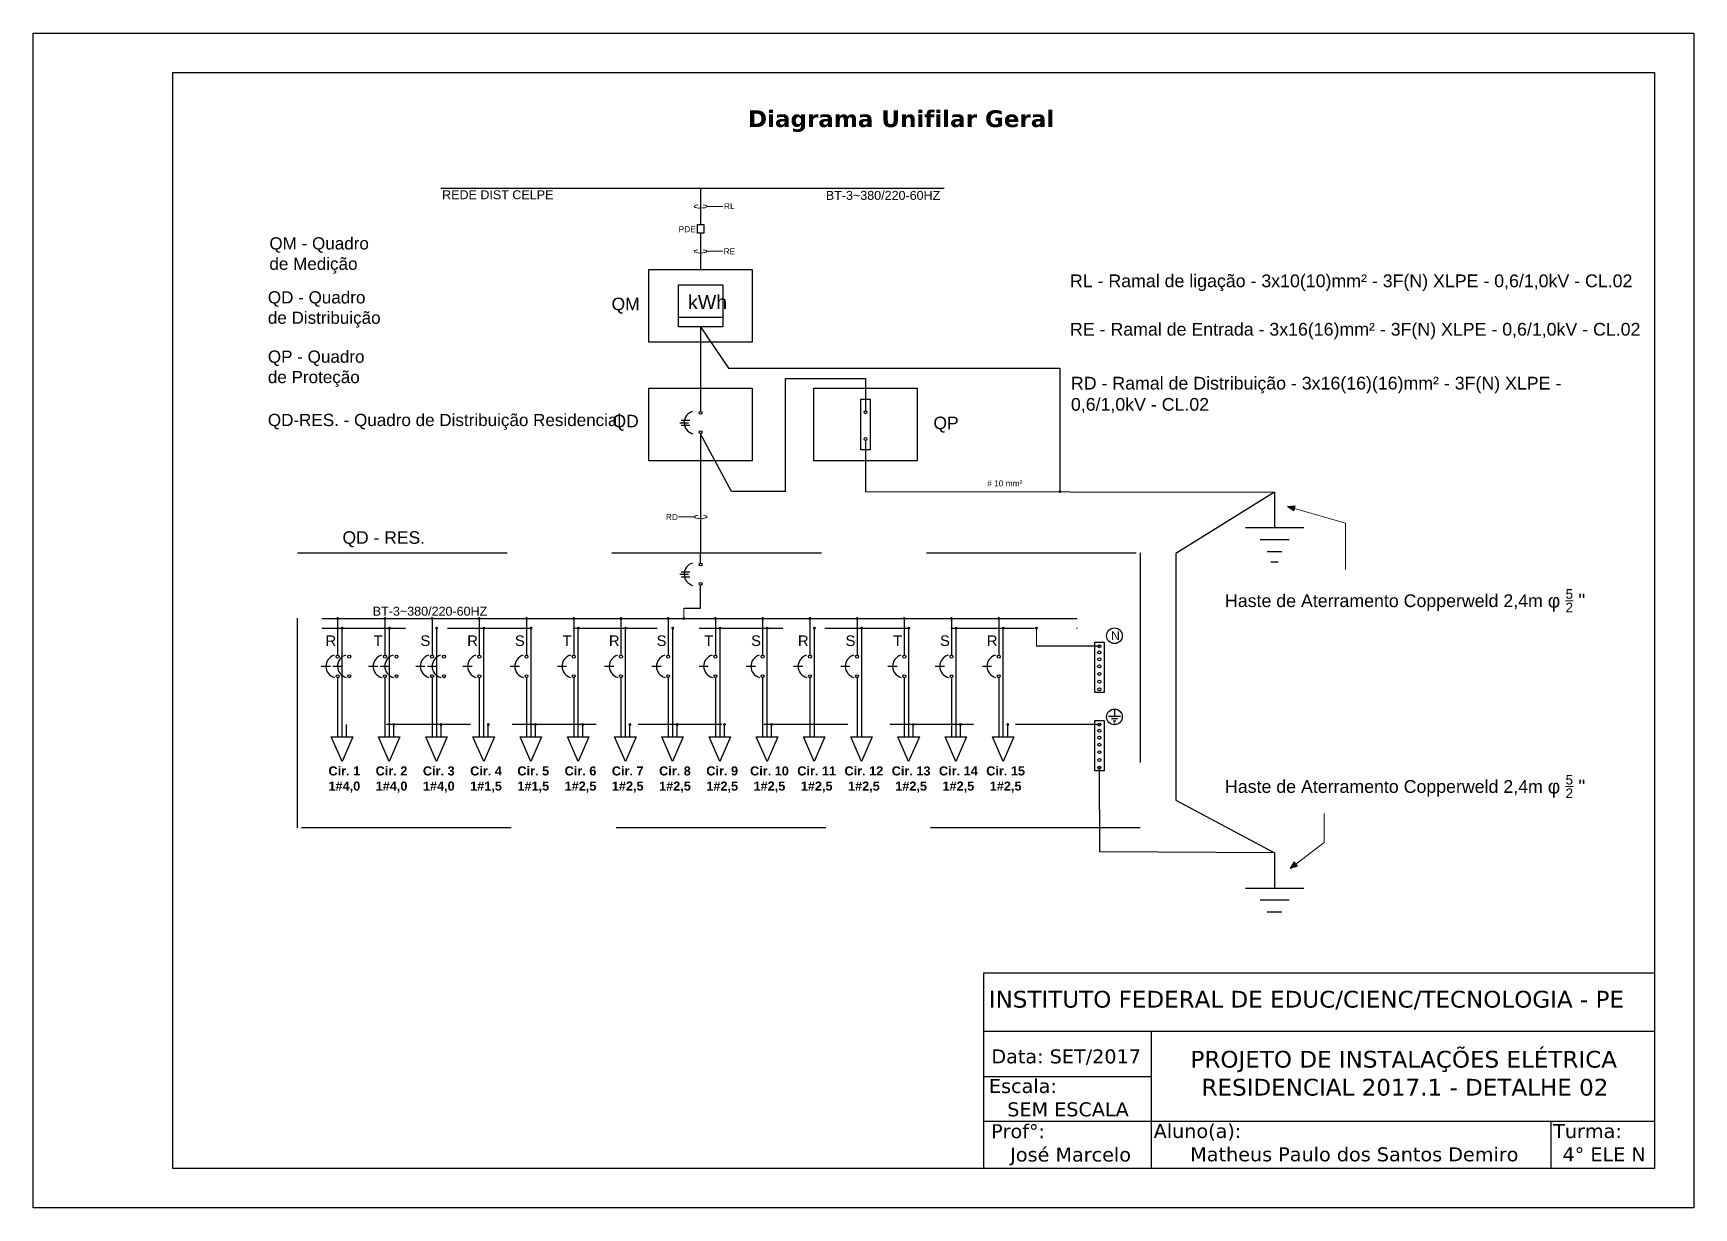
# Model space of a CAD drawing. Header units: millimetres. Extents: x 5615 to 8662, y 3122 to 4264.
# Drawn here: x 7060.3 to 7357.3, y 4045.8 to 4255.8 of the extents above; entities that cross this region are included whole.
import ezdxf

# ---------------------------------------------------------------- set-up
doc = ezdxf.new("R2010")
doc.units = ezdxf.units.MM
doc.linetypes.add('ACAD_ISO02W100', pattern=[15, 12, -3])
doc.linetypes.add('HIDDEN', pattern=[0.375, 0.25, -0.125])
doc.styles.add('ITALICC', font='italicc', dxfattribs={"height": 4})
doc.styles.get("Standard").update_dxf_attribs({"font": 'arial.ttf'})

msp = doc.modelspace()

# ---------------------------------------------------------------- hatches: boundary and pattern name
at = {"linetype": 'ACAD_ISO02W100', "lineweight": 13}
h = msp.add_hatch(color=256, dxfattribs=at)
h.dxf.hatch_style = 1
h.paths.add_polyline_path([(7243.64, 4173.79, 1), (7244.17, 4173.79, 1)])
h = msp.add_hatch(color=256, dxfattribs=at)
h.dxf.hatch_style = 1
h.paths.add_polyline_path([(7286, 4171.26), (7285.73, 4170.33), (7284.63, 4171.15)])
h = msp.add_hatch(color=256, dxfattribs=at)
h.dxf.hatch_style = 1
h.paths.add_polyline_path([(7114.46, 4151.12, 1), (7114.99, 4151.12, 1)])
h = msp.add_hatch(color=256, dxfattribs=at)
h.dxf.hatch_style = 1
h.paths.add_polyline_path([(7115.28, 4149.39, 1), (7115.81, 4149.39, 1)])
h = msp.add_hatch(color=256, dxfattribs=at)
h.dxf.hatch_style = 1
h.paths.add_polyline_path([(7122.9, 4151.12, 1), (7123.43, 4151.12, 1)])
h = msp.add_hatch(color=256, dxfattribs=at)
h.dxf.hatch_style = 1
h.paths.add_polyline_path([(7123.73, 4149.39, 1), (7124.26, 4149.39, 1)])
h = msp.add_hatch(color=256, dxfattribs=at)
h.dxf.hatch_style = 1
h.paths.add_polyline_path([(7131.35, 4151.12, 1), (7131.88, 4151.12, 1)])
h = msp.add_hatch(color=256, dxfattribs=at)
h.dxf.hatch_style = 1
h.paths.add_polyline_path([(7132.17, 4149.39, 1), (7132.7, 4149.39, 1)])
h = msp.add_hatch(color=256, dxfattribs=at)
h.dxf.hatch_style = 1
h.paths.add_polyline_path([(7139.79, 4151.12, 1), (7140.32, 4151.12, 1)])
h = msp.add_hatch(color=256, dxfattribs=at)
h.dxf.hatch_style = 1
h.paths.add_polyline_path([(7140.62, 4149.39, 1), (7141.15, 4149.39, 1)])
h = msp.add_hatch(color=256, dxfattribs=at)
h.dxf.hatch_style = 1
h.paths.add_polyline_path([(7148.24, 4151.12, 1), (7148.77, 4151.12, 1)])
h = msp.add_hatch(color=256, dxfattribs=at)
h.dxf.hatch_style = 1
h.paths.add_polyline_path([(7149.06, 4149.39, 1), (7149.59, 4149.39, 1)])
h = msp.add_hatch(color=256, dxfattribs=at)
h.dxf.hatch_style = 1
h.paths.add_polyline_path([(7156.69, 4151.12, 1), (7157.21, 4151.12, 1)])
h = msp.add_hatch(color=256, dxfattribs=at)
h.dxf.hatch_style = 1
h.paths.add_polyline_path([(7157.51, 4149.39, 1), (7158.04, 4149.39, 1)])
h = msp.add_hatch(color=256, dxfattribs=at)
h.dxf.hatch_style = 1
h.paths.add_polyline_path([(7165.13, 4151.12, 1), (7165.66, 4151.12, 1)])
h = msp.add_hatch(color=256, dxfattribs=at)
h.dxf.hatch_style = 1
h.paths.add_polyline_path([(7165.96, 4149.39, 1), (7166.48, 4149.39, 1)])
h = msp.add_hatch(color=256, dxfattribs=at)
h.dxf.hatch_style = 1
h.paths.add_polyline_path([(7173.58, 4151.12, 1), (7174.11, 4151.12, 1)])
h = msp.add_hatch(color=256, dxfattribs=at)
h.dxf.hatch_style = 1
h.paths.add_polyline_path([(7174.4, 4149.39, 1), (7174.93, 4149.39, 1)])
h = msp.add_hatch(color=256, dxfattribs=at)
h.dxf.hatch_style = 1
h.paths.add_polyline_path([(7176.36, 4151.12, 1), (7176.89, 4151.12, 1)])
h = msp.add_hatch(color=256, dxfattribs=at)
h.dxf.hatch_style = 1
h.paths.add_polyline_path([(7182.02, 4151.12, 1), (7182.55, 4151.12, 1)])
h = msp.add_hatch(color=256, dxfattribs=at)
h.dxf.hatch_style = 1
h.paths.add_polyline_path([(7182.85, 4149.39, 1), (7183.38, 4149.39, 1)])
h = msp.add_hatch(color=256, dxfattribs=at)
h.dxf.hatch_style = 1
h.paths.add_polyline_path([(7190.47, 4151.12, 1), (7191, 4151.12, 1)])
h = msp.add_hatch(color=256, dxfattribs=at)
h.dxf.hatch_style = 1
h.paths.add_polyline_path([(7191.29, 4149.39, 1), (7191.82, 4149.39, 1)])
h = msp.add_hatch(color=256, dxfattribs=at)
h.dxf.hatch_style = 1
h.paths.add_polyline_path([(7198.91, 4151.12, 1), (7199.44, 4151.12, 1)])
h = msp.add_hatch(color=256, dxfattribs=at)
h.dxf.hatch_style = 1
h.paths.add_polyline_path([(7199.74, 4149.39, 1), (7200.27, 4149.39, 1)])
h = msp.add_hatch(color=256, dxfattribs=at)
h.dxf.hatch_style = 1
h.paths.add_polyline_path([(7207.36, 4151.12, 1), (7207.89, 4151.12, 1)])
h = msp.add_hatch(color=256, dxfattribs=at)
h.dxf.hatch_style = 1
h.paths.add_polyline_path([(7208.18, 4149.39, 1), (7208.71, 4149.39, 1)])
h = msp.add_hatch(color=256, dxfattribs=at)
h.dxf.hatch_style = 1
h.paths.add_polyline_path([(7215.8, 4151.12, 1), (7216.33, 4151.12, 1)])
h = msp.add_hatch(color=256, dxfattribs=at)
h.dxf.hatch_style = 1
h.paths.add_polyline_path([(7216.63, 4149.39, 1), (7217.16, 4149.39, 1)])
h = msp.add_hatch(color=256, dxfattribs=at)
h.dxf.hatch_style = 1
h.paths.add_polyline_path([(7224.25, 4151.12, 1), (7224.78, 4151.12, 1)])
h = msp.add_hatch(color=256, dxfattribs=at)
h.dxf.hatch_style = 1
h.paths.add_polyline_path([(7225.07, 4149.39, 1), (7225.6, 4149.39, 1)])
h = msp.add_hatch(color=256, dxfattribs=at)
h.dxf.hatch_style = 1
h.paths.add_polyline_path([(7232.7, 4151.12, 1), (7233.22, 4151.12, 1)])
h = msp.add_hatch(color=256, dxfattribs=at)
h.dxf.hatch_style = 1
h.paths.add_polyline_path([(7233.52, 4149.39, 1), (7234.05, 4149.39, 1)])
h = msp.add_hatch(color=256, dxfattribs=at)
h.dxf.hatch_style = 1
h.paths.add_polyline_path([(7239.45, 4149.39, 1), (7239.98, 4149.39, 1)])
h = msp.add_hatch(color=256, dxfattribs=at)
h.dxf.hatch_style = 1
h.paths.add_polyline_path([(7124.51, 4132.15, 1), (7125.04, 4132.15, 1)])
h = msp.add_hatch(color=256, dxfattribs=at)
h.dxf.hatch_style = 1
h.paths.add_polyline_path([(7132.96, 4132.15, 1), (7133.49, 4132.15, 1)])
h = msp.add_hatch(color=256, dxfattribs=at)
h.dxf.hatch_style = 1
h.paths.add_polyline_path([(7141.41, 4132.15, 1), (7141.93, 4132.15, 1)])
h = msp.add_hatch(color=256, dxfattribs=at)
h.dxf.hatch_style = 1
h.paths.add_polyline_path([(7149.85, 4132.15, 1), (7150.38, 4132.15, 1)])
h = msp.add_hatch(color=256, dxfattribs=at)
h.dxf.hatch_style = 1
h.paths.add_polyline_path([(7158.3, 4132.15, 1), (7158.83, 4132.15, 1)])
h = msp.add_hatch(color=256, dxfattribs=at)
h.dxf.hatch_style = 1
h.paths.add_polyline_path([(7166.74, 4132.15, 1), (7167.27, 4132.15, 1)])
h = msp.add_hatch(color=256, dxfattribs=at)
h.dxf.hatch_style = 1
h.paths.add_polyline_path([(7175.19, 4132.15, 1), (7175.72, 4132.15, 1)])
h = msp.add_hatch(color=256, dxfattribs=at)
h.dxf.hatch_style = 1
h.paths.add_polyline_path([(7183.63, 4132.15, 1), (7184.16, 4132.15, 1)])
h = msp.add_hatch(color=256, dxfattribs=at)
h.dxf.hatch_style = 1
h.paths.add_polyline_path([(7192.08, 4132.15, 1), (7192.61, 4132.15, 1)])
h = msp.add_hatch(color=256, dxfattribs=at)
h.dxf.hatch_style = 1
h.paths.add_polyline_path([(7217.42, 4132.15, 1), (7217.94, 4132.15, 1)])
h = msp.add_hatch(color=256, dxfattribs=at)
h.dxf.hatch_style = 1
h.paths.add_polyline_path([(7225.86, 4132.15, 1), (7226.39, 4132.15, 1)])
h = msp.add_hatch(color=256, dxfattribs=at)
h.dxf.hatch_style = 1
h.paths.add_polyline_path([(7234.31, 4132.15, 1), (7234.84, 4132.15, 1)])
h = msp.add_hatch(color=256, dxfattribs=at)
h.dxf.hatch_style = 1
h.paths.add_polyline_path([(7286.4, 4106.83), (7285.82, 4107.59), (7285.09, 4106.43)])

# ---------------------------------------------------------------- linework, layer by layer
at = {"ltscale": 3}
for p, q in [((7060.27, 4255.75), (7357.27, 4255.75)), ((7060.27, 4045.75), (7060.27, 4255.75)), ((7357.27, 4255.75), (7357.27, 4045.75)), ((7085.27, 4248.75), (7350.27, 4248.75)), ((7085.27, 4052.75), (7085.27, 4248.75)), ((7350.27, 4248.75), (7350.27, 4052.75)), ((7350.27, 4052.75), (7085.27, 4052.75)), ((7357.27, 4045.75), (7060.27, 4045.75))]:
    msp.add_line(p, q, dxfattribs=at)
for p, q in [((7133.17, 4228.03), (7223.19, 4228.03)), ((7179.64, 4228.03), (7179.64, 4221.56)), ((7179.64, 4220), (7179.64, 4213.53)), ((7175.67, 4203.27), (7175.67, 4210.79)), ((7175.67, 4210.79), (7183.61, 4210.79)), ((7183.61, 4210.79), (7183.61, 4203.27)), ((7183.61, 4204.95), (7175.67, 4204.95)), ((7183.61, 4203.27), (7175.67, 4203.27)), ((7179.64, 4203.27), (7179.64, 4188.15)), ((7179.64, 4203.27), (7184.63, 4195.89)), ((7184.63, 4195.89), (7243.9, 4195.89)), ((7194.85, 4173.84), (7194.85, 4193.99)), ((7194.85, 4193.99), (7209.13, 4193.99)), ((7209.13, 4193.99), (7209.13, 4188.26)), ((7243.9, 4195.89), (7243.9, 4173.78)), ((7175.92, 4186.12), (7177.48, 4186.12)), ((7176.16, 4186.57), (7177.72, 4186.57)), ((7176.16, 4185.67), (7177.72, 4185.67)), ((7179.64, 4184.15), (7179.64, 4162.87)), ((7185.16, 4173.84), (7179.64, 4184.15)), ((7209.13, 4182.94), (7209.13, 4173.84)), ((7194.85, 4173.84), (7185.16, 4173.84)), ((7209.13, 4173.84), (7282.29, 4173.67)), ((7282.29, 4173.67), (7264.63, 4162.75)), ((7282.29, 4173.67), (7282.29, 4167.35)), ((7277.09, 4167.35), (7287.5, 4167.35)), ((7279.69, 4165.26), (7284.9, 4165.26)), ((7179.64, 4161.03), (7179.64, 4162.87)), ((7264.63, 4162.75), (7264.63, 4118.65)), ((7280.99, 4163.1), (7283.6, 4163.1)), ((7281.64, 4161.25), (7282.94, 4161.25)), ((7175.92, 4159.01), (7177.48, 4159.01)), ((7176.16, 4159.46), (7177.72, 4159.46)), ((7176.16, 4158.56), (7177.72, 4158.56)), ((7179.64, 4152.96), (7179.64, 4157.03)), ((7176.63, 4152.96), (7179.64, 4152.96)), ((7111.87, 4151.12), (7247.01, 4151.12)), ((7114.72, 4151.12), (7114.72, 4144.56)), ((7115.55, 4129.93), (7115.55, 4149.39)), ((7123.17, 4151.12), (7123.17, 4144.56)), ((7123.99, 4129.93), (7123.99, 4149.39)), ((7131.61, 4151.12), (7131.61, 4144.56)), ((7132.44, 4129.93), (7132.44, 4149.39)), ((7140.06, 4151.12), (7140.06, 4144.56)), ((7140.88, 4129.93), (7140.88, 4149.39)), ((7148.5, 4151.12), (7148.5, 4144.56)), ((7149.33, 4129.93), (7149.33, 4149.39)), ((7156.95, 4151.12), (7156.95, 4144.56)), ((7157.77, 4129.93), (7157.77, 4149.39)), ((7165.4, 4151.12), (7165.4, 4144.56)), ((7166.22, 4129.93), (7166.22, 4149.39)), ((7173.84, 4151.12), (7173.84, 4144.56)), ((7174.67, 4129.93), (7174.67, 4149.39)), ((7182.29, 4151.12), (7182.29, 4144.56)), ((7183.11, 4129.93), (7183.11, 4149.39)), ((7190.73, 4151.12), (7190.73, 4144.56)), ((7191.56, 4129.93), (7191.56, 4149.39)), ((7199.18, 4151.12), (7199.18, 4144.56)), ((7200, 4129.93), (7200, 4149.39)), ((7207.62, 4151.12), (7207.62, 4144.56)), ((7208.45, 4129.93), (7208.45, 4149.39)), ((7216.07, 4151.12), (7216.07, 4144.56)), ((7216.89, 4129.93), (7216.89, 4149.39)), ((7224.51, 4151.12), (7224.51, 4144.56)), ((7225.34, 4129.93), (7225.34, 4149.39)), ((7232.96, 4151.12), (7232.96, 4144.56)), ((7233.78, 4129.93), (7233.78, 4149.39)), ((7111.79, 4142.56), (7113.44, 4142.56)), ((7113.87, 4142.56), (7115.52, 4142.56)), ((7114.72, 4140.53), (7114.72, 4129.93)), ((7120.24, 4142.56), (7121.89, 4142.56)), ((7122.32, 4142.56), (7123.97, 4142.56)), ((7123.17, 4140.53), (7123.17, 4129.93)), ((7128.68, 4142.56), (7130.33, 4142.56)), ((7130.79, 4142.56), (7132.44, 4142.56)), ((7131.61, 4140.53), (7131.61, 4129.93)), ((7137.13, 4142.56), (7138.78, 4142.56)), ((7140.06, 4140.53), (7140.06, 4129.93)), ((7145.58, 4142.56), (7147.22, 4142.56)), ((7148.5, 4140.53), (7148.5, 4129.93)), ((7154.02, 4142.56), (7155.67, 4142.56)), ((7156.95, 4140.53), (7156.95, 4129.93)), ((7162.47, 4142.56), (7164.12, 4142.56)), ((7165.4, 4140.53), (7165.4, 4129.93)), ((7170.91, 4142.56), (7172.56, 4142.56)), ((7173.84, 4140.53), (7173.84, 4129.93)), ((7179.36, 4142.56), (7181.01, 4142.56)), ((7182.29, 4140.53), (7182.29, 4129.93)), ((7187.8, 4142.56), (7189.45, 4142.56)), ((7190.73, 4140.53), (7190.73, 4129.93)), ((7196.25, 4142.56), (7197.9, 4142.56)), ((7199.18, 4140.53), (7199.18, 4129.93)), ((7204.69, 4142.56), (7206.34, 4142.56)), ((7207.62, 4140.53), (7207.62, 4129.93)), ((7213.14, 4142.56), (7214.79, 4142.56)), ((7216.07, 4140.53), (7216.07, 4129.93)), ((7221.59, 4142.56), (7223.24, 4142.56)), ((7224.51, 4140.53), (7224.51, 4129.93)), ((7230.03, 4142.56), (7231.68, 4142.56)), ((7232.96, 4140.53), (7232.96, 4129.93)), ((7253.66, 4134.92), (7253.66, 4133.65)), ((7252.62, 4133.65), (7254.71, 4133.65)), ((7253.14, 4133.24), (7254.19, 4133.24)), ((7253.4, 4132.8), (7253.92, 4132.8)), ((7253.53, 4132.43), (7253.79, 4132.43)), ((7251.03, 4109.38), (7250.96, 4124.45)), ((7264.63, 4118.65), (7282.29, 4109.21)), ((7282.29, 4109.21), (7251.03, 4109.38)), ((7282.29, 4109.21), (7282.29, 4102.89)), ((7277.09, 4102.89), (7287.5, 4102.89)), ((7279.69, 4100.8), (7284.9, 4100.8)), ((7280.99, 4098.64), (7283.6, 4098.64)), ((7230.27, 4052.75), (7230.27, 4087.75)), ((7230.27, 4087.75), (7350.27, 4087.75)), ((7350.27, 4077.25), (7230.27, 4077.25)), ((7260.27, 4052.75), (7260.27, 4077.25)), ((7230.27, 4069.25), (7260.27, 4069.25)), ((7230.27, 4061.25), (7350.27, 4061.25)), ((7331.73, 4061.25), (7331.73, 4052.75))]:
    msp.add_line(p, q)
at = {"lineweight": 13}
for p, q in [((7180.77, 4224.79), (7183.62, 4224.79)), ((7180.77, 4216.76), (7183.62, 4216.76)), ((7178.51, 4169.29), (7175.66, 4169.29))]:
    msp.add_line(p, q, dxfattribs=at)
at = {"linetype": 'ACAD_ISO02W100', "lineweight": 13}
for p, q in [((7284.63, 4171.15), (7286, 4171.26)), ((7284.63, 4171.15), (7285.73, 4170.33)), ((7285.73, 4170.33), (7286, 4171.26)), ((7295.01, 4168.17), (7285.86, 4170.8)), ((7294.98, 4159.84), (7295.01, 4168.17)), ((7176.63, 4152.96), (7176.63, 4151.12)), ((7291.14, 4116.22), (7291.14, 4111.08)), ((7291.14, 4111.08), (7286.11, 4107.21)), ((7285.09, 4106.43), (7285.82, 4107.59)), ((7285.82, 4107.59), (7286.4, 4106.83)), ((7285.09, 4106.43), (7286.4, 4106.83))]:
    msp.add_line(p, q, dxfattribs=at)
at = {"linetype": 'HIDDEN', "ltscale": 60}
for p, q in [((7111.87, 4149.39), (7247.01, 4149.39)), ((7250.96, 4146.15), (7239.72, 4146.15)), ((7250.96, 4132.15), (7116.33, 4132.15)), ((7116.33, 4129.93), (7116.33, 4132.15)), ((7124.78, 4129.93), (7124.78, 4132.15)), ((7133.22, 4129.93), (7133.22, 4132.15)), ((7141.67, 4129.93), (7141.67, 4132.15)), ((7150.12, 4129.93), (7150.12, 4132.15)), ((7158.56, 4129.93), (7158.56, 4132.15)), ((7167.01, 4129.93), (7167.01, 4132.15)), ((7175.45, 4129.93), (7175.45, 4132.15)), ((7183.9, 4129.93), (7183.9, 4132.15)), ((7192.34, 4129.93), (7192.34, 4132.15)), ((7217.68, 4129.93), (7217.68, 4132.15)), ((7226.13, 4129.93), (7226.13, 4132.15)), ((7234.57, 4129.93), (7234.57, 4132.15))]:
    msp.add_line(p, q, dxfattribs=at)
at = {"linetype": 'HIDDEN', "lineweight": 13, "ltscale": 60}
msp.add_line((7239.72, 4149.39), (7239.72, 4146.15), dxfattribs=at)
for points in [[(7179.09, 4221.56), (7180.2, 4221.56), (7180.2, 4220), (7179.09, 4220)], [(7208.3, 4190.31), (7209.95, 4190.31), (7209.95, 4181.29), (7208.3, 4181.29)], [(7250.13, 4146.88), (7251.79, 4146.88), (7251.79, 4137.85), (7250.13, 4137.85)], [(7250.13, 4132.88), (7251.79, 4132.88), (7251.79, 4123.85), (7250.13, 4123.85)], [(7117.42, 4129.93), (7115.51, 4125.56), (7113.59, 4129.93)], [(7125.87, 4129.93), (7123.95, 4125.56), (7122.03, 4129.93)], [(7134.31, 4129.93), (7132.4, 4125.56), (7130.48, 4129.93)], [(7142.76, 4129.93), (7140.84, 4125.56), (7138.92, 4129.93)], [(7151.21, 4129.93), (7149.29, 4125.56), (7147.37, 4129.93)], [(7159.65, 4129.93), (7157.73, 4125.56), (7155.82, 4129.93)], [(7168.1, 4129.93), (7166.18, 4125.56), (7164.26, 4129.93)], [(7176.54, 4129.93), (7174.62, 4125.56), (7172.71, 4129.93)], [(7184.99, 4129.93), (7183.07, 4125.56), (7181.15, 4129.93)], [(7193.43, 4129.93), (7191.52, 4125.56), (7189.6, 4129.93)], [(7201.88, 4129.93), (7199.96, 4125.56), (7198.04, 4129.93)], [(7210.32, 4129.93), (7208.41, 4125.56), (7206.49, 4129.93)], [(7218.77, 4129.93), (7216.85, 4125.56), (7214.93, 4129.93)], [(7227.22, 4129.93), (7225.3, 4125.56), (7223.38, 4129.93)], [(7235.66, 4129.93), (7233.74, 4125.56), (7231.83, 4129.93)]]:
    msp.add_lwpolyline(points, close=True)
at = {"linetype": 'HIDDEN', "ltscale": 150}
for points in [[(7170.39, 4213.53), (7188.89, 4213.53), (7188.89, 4200.53), (7170.39, 4200.53)], [(7170.39, 4192.3), (7188.89, 4192.3), (7188.89, 4179.3), (7170.39, 4179.3)], [(7199.88, 4192.3), (7218.37, 4192.3), (7218.37, 4179.3), (7199.88, 4179.3)], [(7107.52, 4162.87), (7258.28, 4162.87), (7258.28, 4113.67), (7107.52, 4113.67)]]:
    msp.add_lwpolyline(points, close=True, dxfattribs=at)
for centre, radius in [((7179.64, 4187.88), 0.264), ((7209.13, 4187.99), 0.264), ((7179.64, 4184.41), 0.264), ((7209.13, 4183.2), 0.264), ((7179.64, 4160.76), 0.264), ((7179.64, 4157.29), 0.264), ((7253.66, 4148.03), 1.4), ((7250.96, 4146.15), 0.264), ((7114.72, 4144.29), 0.264), ((7116.8, 4144.29), 0.264), ((7123.17, 4144.29), 0.264), ((7125.25, 4144.29), 0.264), ((7131.61, 4144.29), 0.264), ((7133.72, 4144.29), 0.264), ((7140.06, 4144.29), 0.264), ((7148.5, 4144.29), 0.264), ((7156.95, 4144.29), 0.264), ((7165.4, 4144.29), 0.264), ((7173.84, 4144.29), 0.264), ((7182.29, 4144.29), 0.264), ((7190.73, 4144.29), 0.264), ((7199.18, 4144.29), 0.264), ((7207.62, 4144.29), 0.264), ((7216.07, 4144.29), 0.264), ((7224.51, 4144.29), 0.264), ((7232.96, 4144.29), 0.264), ((7250.96, 4145.04), 0.264), ((7250.96, 4143.81), 0.264), ((7114.72, 4140.79), 0.264), ((7116.8, 4140.79), 0.264), ((7123.17, 4140.79), 0.264), ((7125.25, 4140.79), 0.264), ((7131.61, 4140.79), 0.264), ((7133.72, 4140.79), 0.264), ((7140.06, 4140.79), 0.264), ((7148.5, 4140.79), 0.264), ((7156.95, 4140.79), 0.264), ((7165.4, 4140.79), 0.264), ((7173.84, 4140.79), 0.264), ((7182.29, 4140.79), 0.264), ((7190.73, 4140.79), 0.264), ((7199.18, 4140.79), 0.264), ((7207.62, 4140.79), 0.264), ((7216.07, 4140.79), 0.264), ((7224.51, 4140.79), 0.264), ((7232.96, 4140.79), 0.264), ((7250.96, 4142.55), 0.264), ((7250.96, 4141.21), 0.264), ((7250.96, 4139.81), 0.264), ((7250.96, 4138.45), 0.264), ((7253.66, 4133.52), 1.4), ((7250.96, 4132.15), 0.264), ((7250.96, 4131.03), 0.264), ((7250.96, 4129.8), 0.264), ((7250.96, 4128.54), 0.264), ((7250.96, 4127.21), 0.264), ((7250.96, 4125.81), 0.264), ((7250.96, 4124.45), 0.264)]:
    msp.add_circle(centre, radius)
for centre in [(7178.77, 4186.15), (7178.77, 4159.04), (7114.69, 4142.56), (7116.77, 4142.59), (7123.14, 4142.56), (7125.22, 4142.59), (7131.58, 4142.56), (7133.69, 4142.56), (7140.03, 4142.56), (7148.47, 4142.56), (7156.92, 4142.56), (7165.37, 4142.56), (7173.81, 4142.56), (7182.26, 4142.56), (7190.7, 4142.56), (7199.15, 4142.56), (7207.59, 4142.56), (7216.04, 4142.56), (7224.48, 4142.56), (7232.93, 4142.56)]:
    msp.add_arc(centre, 2.07, 106.1004, 255.3696)
at = {"lineweight": 13}
for centre in [(7179.64, 4224.79), (7179.64, 4216.76)]:
    msp.add_ellipse(centre, major_axis=(-1.13, 0), ratio=0.270441, start_param=5.172783, end_param=10.59046, dxfattribs=at)
at = {"lineweight": 13, "extrusion": (0, 0, -1)}
msp.add_ellipse((7179.64, 4169.29), major_axis=(1.13, 0), ratio=0.270441, start_param=5.172783, end_param=10.59046, dxfattribs=at)

# ---------------------------------------------------------------- texts
at = {"linetype": 'ACAD_ISO02W100', "lineweight": 13, "style": 'ITALICC'}
for s, width, insert, char_height, attachment_point in [('{\\fVerdana|b1|i0|c0|p34;Diagrama Unifilar Geral}', 1406.628, (7215.5, 4240.03), 3, 5), ('{\\fArial|b0|i0|c0|p34;REDE DIST CELPE}', 1108.9795, (7143.36, 4226.86), 1.6031, 5), ('{\\fArial|b0|i0|c0|p34;BT-3~380/220-60HZ}', 1108.9795, (7212.27, 4226.75), 1.6031, 5), ('{\\fArial|b0|i0|c0|p34;RL}', 1108.9795, (7184.78, 4224.83), 1.0688, 5), ('{\\fArial|b0|i0|c0|p34;PDE}', 1108.9795, (7177.24, 4220.71), 1.0688, 5), ('{\\fArial|b0|i0|c0|p34;QM - Quadro \\Pde Medição}', 768.646, (7102.52, 4216.02), 2.1827, 4), ('{\\fArial|b0|i0|c0|p34;RE}', 1108.9795, (7184.78, 4216.76), 1.0688, 5), ('{\\fArial|b0|i0|c0|p34;RL - Ramal de ligação - 3x10(10)mm² - 3F(N) XLPE - 0,6/1,0kV - CL.02}', 970.93, (7245.69, 4211.13), 2.2737, 4), ('{\\fArial|b0|i0|c0|p34;QD - Quadro \\Pde Distribuição}', 768.646, (7102.24, 4206.37), 2.1827, 4), ('{\\fArial|b0|i0|c0|p34;QM}', 1108.9795, (7166.23, 4207.04), 2.24, 5), ('{\\fArial|b0|i0|c0|p34;RE - Ramal de Entrada - 3x16(16)mm² - 3F(N) XLPE - 0,6/1,0kV - CL.02}', 1007.297, (7245.71, 4202.48), 2.2737, 4), ('{\\fArial|b0|i0|c0|p34;QP - Quadro \\Pde Proteção}', 768.646, (7102.24, 4195.77), 2.1827, 4), ('{\\fArial|b0|i0|c0|p34;RD - Ramal de Distribuição - 3x16(16)(16)mm² - 3F(N) XLPE - \\P0,6/1,0kV - CL.02}', 981.8903, (7245.87, 4191.08), 2.2737, 4), ('{\\fArial|b0|i0|c0|p34;QD-RES. - Quadro de Distribuição Residencial}', 643.7276, (7102.24, 4186.27), 2.1827, 4), ('{\\fArial|b0|i0|c0|p34;QD}', 1108.9795, (7166.23, 4186.1), 2.24, 5), ('{\\fArial|b0|i0|c0|p34;QP}', 1108.9795, (7223.54, 4185.77), 2.24, 5), ('\\pi-3.20627,l4.27503,t4.27503;{\\fArial|b0|i0|c0|p34;# 10 mm²}', 1108.9795, (7233.51, 4175.25), 1.0688, 5), ('{\\fArial|b0|i0|c0|p34;RD}', 1108.9795, (7174.5, 4169.27), 1.0688, 5), ('{\\fArial|b0|i0|c0|p34;QD - RES.}', 1108.9795, (7122.97, 4165.28), 2.24, 5), ('\\A1;{\\fArial|b0|i0|c0|p34;Haste de Aterramento Copperweld 2,4m \\H1.08333x;φ \\H0.7x;\\S5/2;\\H1.42857x; \\H1x;"}', 606.3039, (7273.43, 4154.29), 2.27366, 4), ('{\\fArial|b0|i0|c0|p34;BT-3~380/220-60HZ}', 1108.9795, (7131.24, 4152.4), 1.6031, 5), ('{\\fArial|b0|i0|c0|p34;R}', 28.3602, (7113.52, 4147.13), 1.9002, 5), ('{\\fArial|b0|i0|c0|p34;T}', 28.3602, (7121.96, 4147.13), 1.9002, 5), ('{\\fArial|b0|i0|c0|p34;S}', 28.3602, (7130.41, 4147.13), 1.9002, 5), ('{\\fArial|b0|i0|c0|p34;R}', 28.3602, (7138.86, 4147.13), 1.9002, 5), ('{\\fArial|b0|i0|c0|p34;S}', 28.3602, (7147.31, 4147.13), 1.9002, 5), ('{\\fArial|b0|i0|c0|p34;T}', 29.69, (7155.76, 4147.13), 1.9002, 5), ('{\\fArial|b0|i0|c0|p34;R}', 28.3602, (7164.2, 4147.13), 1.9002, 5), ('{\\fArial|b0|i0|c0|p34;S}', 28.3602, (7172.65, 4147.13), 1.9002, 5), ('{\\fArial|b0|i0|c0|p34;T}', 28.3602, (7181.1, 4147.13), 1.9002, 5), ('{\\fArial|b0|i0|c0|p34;S}', 28.3602, (7189.55, 4147.13), 1.9002, 5), ('{\\fArial|b0|i0|c0|p34;R}', 28.3602, (7198, 4147.13), 1.9002, 5), ('{\\fArial|b0|i0|c0|p34;S}', 28.3602, (7206.44, 4147.13), 1.9002, 5), ('{\\fArial|b0|i0|c0|p34;T}', 28.3602, (7214.89, 4147.13), 1.9002, 5), ('{\\fArial|b0|i0|c0|p34;S}', 28.3602, (7223.34, 4147.13), 1.9002, 5), ('{\\fArial|b0|i0|c0|p34;R}', 28.3602, (7231.78, 4147.13), 1.9002, 5), ('{\\fArial|b1|i0|c0|p34;Cir. 1\\P1#4,0}', 123.3524, (7115.92, 4122.32), 1.6241, 5), ('{\\fArial|b1|i0|c0|p34;Cir. 2\\P1#4,0}', 123.3524, (7124.36, 4122.32), 1.6241, 5), ('{\\fArial|b1|i0|c0|p34;Cir. 3\\P1#4,0}', 123.3524, (7132.81, 4122.32), 1.6241, 5), ('{\\fArial|b1|i0|c0|p34;Cir. 4\\P1#1,5}', 123.3524, (7141.26, 4122.32), 1.6241, 5), ('{\\fArial|b1|i0|c0|p34;Cir. 5\\P1#1,5}', 123.3524, (7149.71, 4122.32), 1.6241, 5), ('{\\fArial|b1|i0|c0|p34;Cir. 6\\P1#2,5}', 123.3524, (7158.16, 4122.32), 1.6241, 5), ('{\\fArial|b1|i0|c0|p34;Cir. 7\\P1#2,5}', 123.3524, (7166.6, 4122.32), 1.6241, 5), ('{\\fArial|b1|i0|c0|p34;Cir. 8\\P1#2,5}', 123.3524, (7175.05, 4122.32), 1.6241, 5), ('{\\fArial|b1|i0|c0|p34;Cir. 9\\P1#2,5}', 123.3524, (7183.5, 4122.32), 1.6241, 5), ('{\\fArial|b1|i0|c0|p34;Cir. 10\\P1#2,5}', 123.3524, (7191.95, 4122.32), 1.6241, 5), ('{\\fArial|b1|i0|c0|p34;Cir. 11\\P1#2,5}', 123.3524, (7200.4, 4122.32), 1.6241, 5), ('{\\fArial|b1|i0|c0|p34;Cir. 12\\P1#2,5}', 123.3524, (7208.84, 4122.32), 1.6241, 5), ('{\\fArial|b1|i0|c0|p34;Cir. 13\\P1#2,5}', 123.3524, (7217.29, 4122.32), 1.6241, 5), ('{\\fArial|b1|i0|c0|p34;Cir. 14\\P1#2,5}', 123.3524, (7225.74, 4122.32), 1.6241, 5), ('{\\fArial|b1|i0|c0|p34;Cir. 15\\P1#2,5}', 123.3524, (7234.19, 4122.32), 1.6241, 5), ('\\A1;{\\fArial|b0|i0|c0|p34;Haste de Aterramento Copperweld 2,4m \\H1.08333x;φ \\H0.7x;\\S5/2;\\H1.42857x; \\H1x;"}', 606.3039, (7273.43, 4121.07), 2.27366, 4)]:
    msp.add_mtext_dynamic_manual_height_columns(s, width=width, gutter_width=20, heights=[0], dxfattribs=dict(at, insert=insert, char_height=char_height, attachment_point=attachment_point))
for s, width, insert, char_height, attachment_point in [('kWh', 8.9483, (7180.89, 4207.67), 2.5, 5), ('{\\fArial|b0|i0|c0|p34;N}', 48.7919, (7253.06, 4148.81), 1.5459, 1), ('\\pi0.66329;{\\fVerdana|b0|i0|c0|p34;INSTITUTO FEDERAL DE EDUC/CIENC/TECNOLOGIA - PE}', 119.1667, (7230.52, 4084.54), 3, 1), ('{\\fVerdana|b0|i0|c0|p34;Data: SET/2017}', 27.6633, (7231.64, 4074.07), 2.5, 1), ('\\pi20.27612;{\\fVerdana|b0|i0|c0|p34;PROJETO DE INSTALAÇÕES ELÉTRICA \\P\\pi22.24657;RESIDENCIAL 2017.1 - DETALHE 02\\H1.11484x; }', 119.1667, (7246.99, 4073.81), 3, 1), ('{\\fVerdana|b0|i0|c0|p34;Escala: \\P   SEM ESCALA}', 37.9283, (7231.21, 4068.77), 2.5, 1), ('{\\fVerdana|b0|i0|c0|p34;Prof°:\\P\\pi3.41904;José Marcelo}', 28.5859, (7231.59, 4060.69), 2.5, 1), ('{\\fVerdana|b0|i0|c0|p34;Aluno(a): \\P      Matheus Paulo dos Santos Demiro}', 90, (7260.67, 4060.73), 2.5, 1), ('{\\fVerdana|b0|i0|c0|p34;Turma: \\P\\pi1.66523;4° ELE N}', 18.1743, (7332.12, 4060.72), 2.5, 1)]:
    msp.add_mtext_dynamic_manual_height_columns(s, width=width, gutter_width=12.5, heights=[0], dxfattribs=dict(insert=insert, char_height=char_height, attachment_point=attachment_point))

doc.saveas('drawing.dxf')
